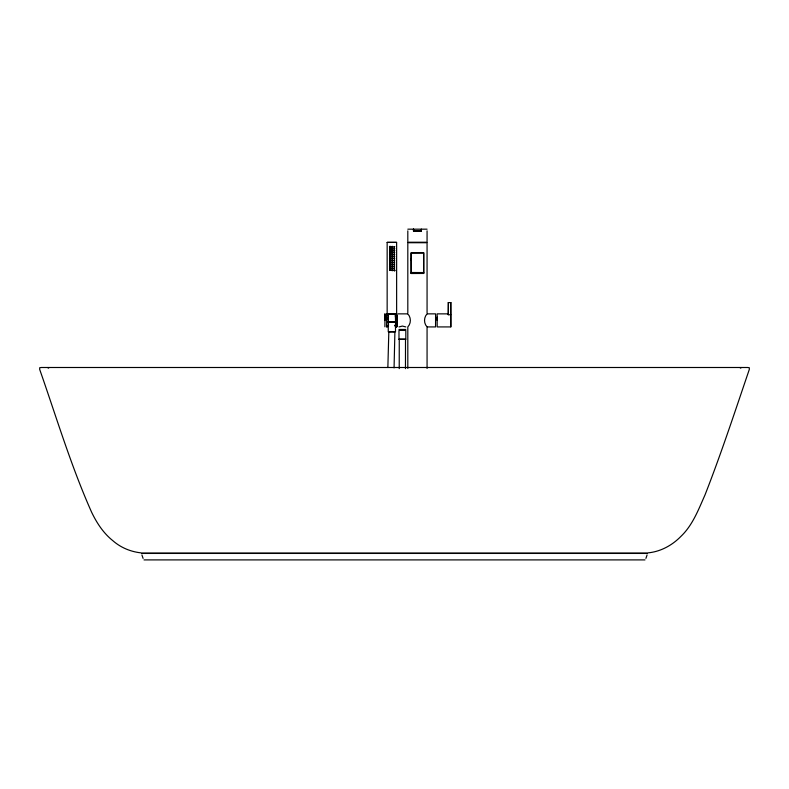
<?xml version="1.0" encoding="UTF-8"?>
<svg xmlns="http://www.w3.org/2000/svg" width="789" height="789" viewBox="0 0 789 789"><rect width="100%" height="100%" fill="white"/><g stroke="black" fill="none" stroke-linecap="round" stroke-linejoin="round"><path stroke-width="1.18" d="M384.904 326.804L385.012 313.864M386.63 324.95L386.64 326.922L387.507 326.113M386.63 320.393L386.63 315.768M386.709 325.887L386.709 325.058M397.074 325.058L397.074 317.119M397.074 315.876L397.074 314.929M399.224 368.611L399.264 339.191L405.507 339.201L405.467 368.631M411.138 273.418L411.138 252.963L423.663 252.874L423.742 273.448L411.207 273.517M411.207 273.497L411.138 252.805L423.742 252.805L423.663 273.517M450.854 326.843L450.775 302.522L450.775 326.922L437.195 326.922L437.136 313.864L448.063 313.864M437.136 320.393L437.136 317.119M448.28 313.785L448.211 314.742L448.359 302.522L448.359 314.742L450.775 314.742M388.819 331.686L387.863 367.526M397.074 324.95C395.21 331.725 395.526 316.221 395.457 314.929L396.739 313.864L395.388 315.018L395.358 316.576M397.074 326.607L395.526 325.709M392.182 251.336L392.754 250.754L392.182 250.172L391.6 250.754L392.182 251.336L392.419 250.537L392.192 251.07M392.182 249.403L392.754 248.821L392.182 248.239L391.6 248.821L392.182 249.403L392.419 248.604L392.192 249.137M392.182 247.47L392.754 246.888L392.182 246.306L391.6 246.888L392.182 247.47L392.419 246.671L392.192 247.204M392.182 255.212L392.754 254.62L392.182 254.038L391.6 254.62L392.182 255.212L392.419 254.403L392.192 254.936M392.182 253.269L392.754 252.687L392.182 252.105L391.6 252.687L392.182 253.269L392.419 252.47L392.192 253.003M392.182 261.011L392.754 260.429L392.182 259.837L391.6 260.429L392.182 261.011L392.419 260.212L392.192 260.735M392.182 259.078L392.754 258.496L392.182 257.904L391.6 258.496L392.182 259.078L392.419 258.279L392.192 258.802M392.182 257.145L392.754 256.553L392.182 255.971L391.6 256.553L392.182 257.145L392.419 256.346L392.192 256.869M392.182 266.81L392.754 266.228L392.182 265.646L391.6 266.228L392.182 266.81L392.419 266.011L392.192 266.544M392.182 264.877L392.754 264.295L392.182 263.713L391.6 264.295L392.182 264.877L392.419 264.078L392.192 264.611M392.182 262.944L392.754 262.362L392.182 261.78L391.6 262.362L392.182 262.944L392.419 262.145L392.192 262.678M392.182 270.686L392.754 270.094L392.182 269.513L391.6 270.094L392.182 270.686L392.419 269.887L392.192 270.41M392.182 268.743L392.754 268.161L392.182 267.579L391.6 268.161L392.182 268.743L392.419 267.944L392.192 268.477M394.066 367.901L394.904 331.755M388.089 319.555L388.464 315.353L386.975 313.864L387.793 314.555M395.723 321.251L395.506 323.559M647.088 554.943L645.915 558.385M388.454 316.576L388.415 315.028L387.34 314.2M395.358 324.249L395.388 325.798L396.739 326.922L394.559 325.541M388.306 317.277L388.464 325.472L386.975 326.922L388.415 325.788L388.454 324.249M394.579 246.622L394.313 247.361L393.741 246.888L394.608 246.484L394.313 247.361M394.579 248.555L394.283 249.403L393.741 248.821L394.608 248.417L394.283 249.403M394.589 250.429L394.283 251.336L393.741 250.754L394.608 250.35L394.283 251.336M394.589 252.362L394.313 253.17L393.741 252.687L394.608 252.283L394.313 253.17M394.579 254.354L394.283 255.212L393.741 254.62L394.608 254.226L394.283 255.212M394.589 256.238L394.283 257.145L393.741 256.553L394.608 256.159L394.283 257.145M394.589 258.171L394.313 258.97L393.741 258.496L394.608 258.092L394.313 258.97M394.579 260.153L394.283 261.011L393.741 260.429L394.608 260.025L394.283 261.011M394.579 262.096L394.283 262.944L393.741 262.362L394.608 261.958L394.283 262.944M394.589 263.97L394.283 264.877L393.741 264.295L394.608 263.891L394.283 264.877M394.579 265.962L394.283 266.81L393.741 266.228L394.608 265.824L394.283 266.81M394.579 267.895L394.283 268.743L393.741 268.161L394.608 267.757L394.283 268.743M394.589 269.769L394.283 270.686L393.741 270.094L394.608 269.7L394.283 270.686M390.022 246.306L389.519 246.888L390.022 247.47L390.585 246.888L390.022 246.306L389.756 247.095L389.963 246.572M390.003 248.338L390.585 248.821L389.677 249.225L390.022 248.239L389.707 249.146M390.022 250.172L389.707 251.08L390.585 250.754L390.022 250.172L389.677 251.158M390.022 252.105L389.519 252.687L390.022 253.269L390.585 252.687L390.022 252.105L389.756 252.904L389.963 252.372M390.022 254.038L389.519 254.62L390.022 255.212L390.585 254.62L390.022 254.038L389.756 254.837L389.963 254.314M390.022 255.971L389.707 256.879L390.585 256.553L390.022 255.971L389.677 256.958M390.022 257.904L389.519 258.496L390.022 259.078L390.585 258.496L390.022 257.904L389.756 258.703L389.983 258.092M390.022 259.837L389.519 260.429L390.022 261.011L390.585 260.429L390.022 259.837L389.756 260.636L389.963 260.114M390.022 261.78L389.707 262.688L390.585 262.362L390.022 261.78L389.677 262.767M390.022 263.713L389.519 264.295L390.022 264.877L390.585 264.295L390.022 263.713L389.707 264.621L389.983 263.901M390.022 265.646L389.519 266.228L390.022 266.81L390.585 266.228L390.022 265.646L389.756 266.445L389.963 265.913M390.022 267.579L389.519 268.161L390.022 268.743L390.585 268.161L390.022 267.579L389.756 268.378L389.963 267.846M390.022 269.513L389.707 270.42L390.585 270.094L390.022 269.513L389.677 270.499M389.963 250.438L390.17 250.971L389.667 250.754M389.963 269.789L390.17 270.321L389.667 270.094M394.332 251.149L394.559 250.537M394.332 256.958L394.559 256.346M394.332 262.757L394.559 262.145M394.332 268.556L394.559 267.954M394.362 247.204L394.559 246.671M394.362 249.137L394.559 248.604M394.362 253.003L394.559 252.48M394.362 254.936L394.559 254.413M394.362 258.802L394.559 258.279M394.362 260.735L394.559 260.212M394.362 264.611L394.559 264.078M394.362 266.544L394.559 266.011M394.362 270.41L394.559 269.887M389.963 248.505L390.17 249.038L389.667 248.821M389.963 256.247L390.17 256.78L389.667 256.553M389.963 262.047L390.17 262.579L389.667 262.362M427.066 313.864C423.713 317.464 423.654 323.342 427.066 326.922L427.066 368.414M421.365 230.96L421.365 229.096L421.434 231.039L413.436 231.039L421.434 230.881M740.338 368.098L741.532 367.506M387.567 326.212L386.709 326.607M396.374 314.2L395.062 314.042M396.611 314.2C396.433 314.446 399.204 330.029 395.476 325.818L395.516 331.745L394.352 331.883M394.283 270.785L395.171 270.578M398.987 326.922L402.37 326.074L405.812 326.922M411.759 272.57L411.759 273.329L423.2 273.31M647.976 552.872C660.62 551.679 672.169 545.357 680.966 536.333C692.703 525.139 698.502 509.526 704.962 495.038C721.176 453.665 735.003 411.424 749.333 369.38L749.294 367.733L747.637 367.496L41.363 367.496L39.706 367.733L39.667 369.38C56.423 417.164 70.961 465.904 91.623 512.229C96.781 522.969 103.398 533.157 112.807 540.652C120.687 547.615 130.629 551.728 141.024 552.872M391.088 313.825L395.171 313.785M394.204 313.884L396.472 313.864M395.171 314.121L389.095 314.081L390.022 314.13M393.691 331.893L394.401 331.804M387.31 313.864L392.182 313.805M392.172 313.844L394.283 313.805M391.107 314.042L387.152 314.121M390.161 322.07L393.149 322.129M392.163 322.07L393.169 322.05M390.19 322.149L392.113 322.218M389.736 331.804L392.952 331.804M407.814 229.175L427.066 229.175M387.251 242.331L396.532 242.331M387.152 242.42L396.63 242.42M411.207 272.649L423.742 272.57L411.207 272.501M448.28 302.601L450.854 302.601M389.135 313.825L387.152 313.785L387.152 242.746M395.092 313.825L396.63 313.785L396.63 242.746M398.08 313.864L407.499 313.864M427.382 313.864L435.587 313.864L435.548 326.922L427.382 326.922M387.961 322.05L390.437 322.139M395.595 322.05L392.952 322.208M387.685 322.129L390.466 322.218M394.401 322.208L395.526 322.129M398.987 329.477L405.812 329.477M398.987 339.26L405.812 339.26M141.714 553.138L647.286 553.138M141.941 553.434L647.059 553.434M144.012 559.904L644.988 559.904M391.275 331.804L392.113 331.824M389.066 313.785L390.072 313.844M392.971 322.129L394.115 322.07M392.932 331.883L393.721 331.824M390.496 331.893L388.267 331.804L388.267 325.818M47.468 367.506L48.662 368.098M423.121 272.688L423.279 273.428M395.23 325.857L396.64 326.764L395.457 325.896M387.567 314.604L386.718 313.864L386.63 325.058M407.814 313.864C411.168 317.464 411.227 323.342 407.814 326.922L407.814 368.414M386.64 313.943L386.63 315.876M143.085 558.385L141.912 554.943M395.506 317.277L395.723 319.555M388.306 323.559L388.089 321.251M397.074 315.768L397.074 317.277M427.066 230.852L427.066 242.233L407.814 242.233L407.814 230.852M427.066 312.838L427.066 242.726L407.814 242.726L407.814 312.838M423.121 272.57L423.121 273.329M411.68 272.59L411.68 273.191M411.207 259.137L411.207 260.094M411.138 259.177L411.138 260.133M405.812 339.191L405.812 330.453L398.987 330.394L398.987 339.191M384.904 313.983L384.904 320.393M413.515 229.096L413.515 230.96L413.515 229.096"/></g></svg>
